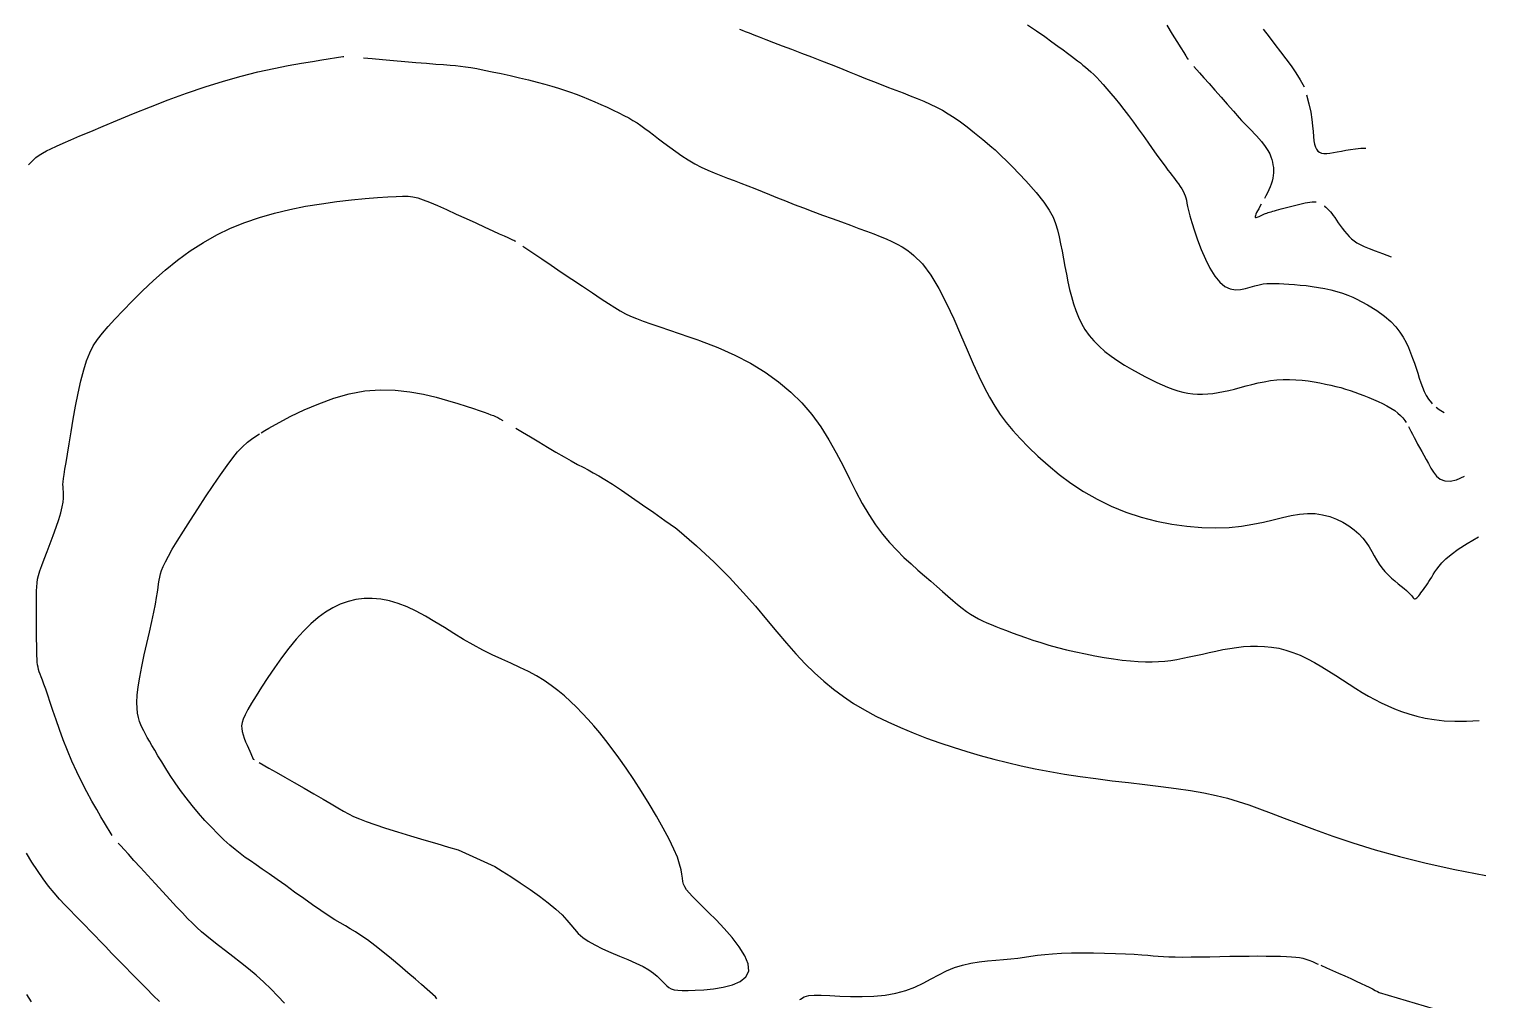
# Model space of a CAD drawing. Header units: millimetres. Extents: x 2235526 to 2245569, y 371981 to 382303.
# Drawn here: x 2243535.9 to 2243868.1, y 379311.2 to 379532.6 of the extents above; entities that cross this region are included whole.
import ezdxf

# ---------------------------------------------------------------- set-up
doc = ezdxf.new("R2010")
doc.units = ezdxf.units.MM
doc.linetypes.add('CONTI', pattern=[0])
for name, color, linetype, transparency in [('179', 10, 'CONTI', 0.7), ('181', 10, 'CONTI', 0.7), ('183', 10, 'CONTI', 0.7), ('185', 10, 'CONTI', 0.7), ('187', 10, 'CONTI', 0.7), ('189', 10, 'CONTI', 0.7), ('191', 10, 'CONTI', 0.7), ('193', 10, 'CONTI', 0.7)]:
    doc.layers.add(name, color=color, linetype=linetype, transparency=transparency)

msp = doc.modelspace()

# ---------------------------------------------------------------- linework, layer by layer
at = {"layer": '179'}
for points in [[(2243817.32, 379532.57), (2243818.68, 379530.78), (2243820.01, 379529.06), (2243821.3, 379527.39), (2243822.53, 379525.77), (2243823.71, 379524.18), (2243824.8, 379522.6), (2243825.81, 379521.03), (2243826.71, 379519.45)], [(2243827.25, 379517.59), (2243827.79, 379515.5), (2243828.18, 379513.63), (2243828.45, 379511.96), (2243828.63, 379510.49), (2243828.75, 379509.2), (2243828.84, 379508.08), (2243828.93, 379507.13), (2243829.06, 379506.33), (2243829.24, 379505.68), (2243829.49, 379505.17), (2243829.81, 379504.77), (2243830.2, 379504.5), (2243830.67, 379504.32), (2243831.21, 379504.23), (2243831.84, 379504.23), (2243832.55, 379504.29), (2243833.35, 379504.42), (2243834.23, 379504.58), (2243835.18, 379504.77), (2243836.2, 379504.96), (2243837.28, 379505.14), (2243838.41, 379505.29), (2243839.58, 379505.39), (2243840.78, 379505.43)]]:
    msp.add_lwpolyline(points, dxfattribs=at)
at = {"layer": '181', "elevation": 181}
for points in [[(2243795.36, 379533.45), (2243796.61, 379531.45), (2243797.67, 379529.74), (2243798.58, 379528.28), (2243799.25, 379527.21), (2243799.72, 379526.46), (2243800.03, 379525.98), (2243800.23, 379525.68)], [(2243801.53, 379524.08), (2243802.85, 379522.59), (2243803.85, 379521.47), (2243805.04, 379520.14), (2243806.36, 379518.65), (2243807.75, 379517.07), (2243809.17, 379515.46), (2243810.56, 379513.86), (2243811.85, 379512.34), (2243812.38, 379511.71)]]:
    msp.add_lwpolyline(points, dxfattribs=at)
at = {"layer": '181'}
for points in [[(2243812.38, 379511.71), (2243814.29, 379509.82), (2243815.79, 379508.24), (2243816.95, 379506.92), (2243817.8, 379505.82), (2243818.41, 379504.9), (2243818.83, 379504.12), (2243819.11, 379503.44), (2243819.3, 379502.81), (2243819.46, 379502.2), (2243819.58, 379501.59), (2243819.67, 379500.99), (2243819.71, 379500.39), (2243819.71, 379499.79), (2243819.66, 379499.17), (2243819.56, 379498.55), (2243819.4, 379497.91), (2243819.19, 379497.25), (2243818.93, 379496.58), (2243818.63, 379495.9), (2243818.3, 379495.23), (2243817.96, 379494.56), (2243817.64, 379493.96)], [(2243816.9, 379492.65), (2243816.61, 379492.13), (2243816.32, 379491.62), (2243816.07, 379491.15), (2243815.86, 379490.74), (2243815.7, 379490.38), (2243815.59, 379490.09), (2243815.54, 379489.86), (2243815.55, 379489.71), (2243815.63, 379489.63), (2243815.77, 379489.62), (2243815.96, 379489.66), (2243816.19, 379489.75), (2243816.46, 379489.87), (2243816.74, 379490), (2243817.03, 379490.15), (2243817.32, 379490.29), (2243817.61, 379490.42), (2243817.9, 379490.53), (2243818.18, 379490.64), (2243818.48, 379490.74), (2243818.8, 379490.84), (2243819.15, 379490.94), (2243819.53, 379491.05), (2243819.95, 379491.17), (2243820.41, 379491.29), (2243820.92, 379491.43), (2243821.46, 379491.57), (2243822.03, 379491.72), (2243822.63, 379491.87), (2243823.24, 379492.03), (2243823.86, 379492.19), (2243824.48, 379492.35), (2243825.1, 379492.51), (2243825.72, 379492.67), (2243826.32, 379492.81), (2243826.9, 379492.94), (2243827.46, 379493.04), (2243827.99, 379493.13), (2243828.48, 379493.18), (2243828.93, 379493.2), (2243829.34, 379493.18), (2243829.4, 379493.17)], [(2243831.3, 379492.27), (2243831.36, 379492.21), (2243831.61, 379492), (2243831.85, 379491.76), (2243832.11, 379491.5), (2243832.38, 379491.2), (2243832.66, 379490.87), (2243832.97, 379490.49), (2243833.29, 379490.06), (2243833.65, 379489.58), (2243834.04, 379489.03), (2243834.46, 379488.43), (2243834.91, 379487.8), (2243835.38, 379487.16), (2243835.88, 379486.52), (2243836.41, 379485.9), (2243836.95, 379485.31), (2243837.51, 379484.77), (2243838.09, 379484.28), (2243838.74, 379483.85), (2243839.5, 379483.42), (2243840.41, 379482.99), (2243841.52, 379482.52), (2243842.88, 379481.99), (2243844.52, 379481.38), (2243846.51, 379480.65)]]:
    msp.add_lwpolyline(points, dxfattribs=at)
at = {"layer": '183', "elevation": 183}
msp.add_lwpolyline([(2243763.64, 379533.59), (2243765.69, 379532.17), (2243767.53, 379530.87), (2243769.15, 379529.71), (2243770.54, 379528.7), (2243771.73, 379527.83), (2243772.74, 379527.09), (2243773.61, 379526.44), (2243774.36, 379525.86), (2243775.04, 379525.34), (2243775.66, 379524.85), (2243776.26, 379524.36), (2243776.85, 379523.87), (2243777.45, 379523.36), (2243778.06, 379522.8), (2243778.7, 379522.2), (2243779.38, 379521.53), (2243780.1, 379520.77), (2243780.89, 379519.92), (2243781.73, 379518.97), (2243782.63, 379517.92), (2243783.57, 379516.79), (2243784.56, 379515.56), (2243785.59, 379514.24), (2243786.66, 379512.84), (2243787.76, 379511.36), (2243788.87, 379509.83), (2243789.96, 379508.29), (2243791.03, 379506.79), (2243792.03, 379505.37), (2243792.96, 379504.05), (2243793.79, 379502.89), (2243794.51, 379501.91), (2243795.12, 379501.09), (2243795.64, 379500.39), (2243796.11, 379499.8), (2243796.52, 379499.27), (2243796.91, 379498.78), (2243797.28, 379498.29), (2243797.67, 379497.78), (2243798.05, 379497.26), (2243798.42, 379496.71), (2243798.77, 379496.17), (2243799.08, 379495.62), (2243799.35, 379495.09), (2243799.57, 379494.57), (2243799.72, 379494.07), (2243799.85, 379493.53), (2243799.97, 379492.91), (2243800.12, 379492.15), (2243800.33, 379491.19), (2243800.64, 379489.98), (2243801.08, 379488.46), (2243801.66, 379486.61), (2243802.38, 379484.52), (2243803.23, 379482.32), (2243804.17, 379480.12), (2243805.2, 379478.06), (2243806.3, 379476.25), (2243807.45, 379474.83), (2243808.62, 379473.87), (2243809.81, 379473.34), (2243811, 379473.14), (2243812.17, 379473.2), (2243813.32, 379473.42), (2243814.41, 379473.73), (2243815.44, 379474.04), (2243816.41, 379474.28), (2243817.32, 379474.45), (2243818.21, 379474.55), (2243819.1, 379474.6), (2243820.02, 379474.6), (2243821, 379474.57), (2243822.06, 379474.51), (2243823.21, 379474.44), (2243824.46, 379474.34), (2243825.78, 379474.22), (2243827.15, 379474.08), (2243828.55, 379473.89), (2243829.97, 379473.67), (2243831.38, 379473.41), (2243832.77, 379473.1), (2243834.12, 379472.75), (2243835.42, 379472.35), (2243836.66, 379471.91), (2243837.81, 379471.43), (2243838.52, 379471.09)], dxfattribs=at)
at = {"layer": '183'}
for points in [[(2243838.52, 379471.09), (2243841.12, 379469.7), (2243843.28, 379468.37), (2243845.04, 379467.09), (2243846.47, 379465.86), (2243847.62, 379464.66), (2243848.54, 379463.48), (2243849.29, 379462.3), (2243849.92, 379461.13), (2243850.47, 379459.95), (2243850.97, 379458.76), (2243851.42, 379457.57), (2243851.84, 379456.4), (2243852.22, 379455.24), (2243852.59, 379454.11), (2243852.94, 379453), (2243853.3, 379451.94), (2243853.66, 379450.92), (2243854.06, 379449.95), (2243854.52, 379449.03), (2243855.06, 379448.16), (2243855.71, 379447.33), (2243855.9, 379447.14)], [(2243856.78, 379446.33), (2243857.45, 379445.82), (2243858.59, 379445.13)]]:
    msp.add_lwpolyline(points, dxfattribs=at)
at = {"layer": '185', "elevation": 185}
for points in [[(2243697.94, 379532.6), (2243698.53, 379532.35), (2243699.26, 379532.06), (2243700.13, 379531.72), (2243701.19, 379531.31), (2243702.45, 379530.82), (2243703.96, 379530.24), (2243705.72, 379529.56), (2243707.69, 379528.8), (2243709.82, 379527.99), (2243712.06, 379527.12), (2243714.34, 379526.24), (2243716.62, 379525.35), (2243718.83, 379524.48), (2243720.94, 379523.64), (2243722.94, 379522.84), (2243724.86, 379522.07), (2243726.7, 379521.33), (2243728.48, 379520.62), (2243730.21, 379519.93), (2243731.91, 379519.27), (2243733.58, 379518.63), (2243735.23, 379518.01), (2243736.85, 379517.39), (2243738.42, 379516.76), (2243739.95, 379516.13), (2243741.43, 379515.48), (2243742.85, 379514.8), (2243744.21, 379514.07), (2243745.55, 379513.29), (2243746.91, 379512.41), (2243748.33, 379511.41), (2243749.85, 379510.27), (2243751.53, 379508.95), (2243753.39, 379507.42), (2243755.47, 379505.68), (2243756.2, 379505.06)], [(2243536.52, 379310.77), (2243535.46, 379312.43)]]:
    msp.add_lwpolyline(points, dxfattribs=at)
at = {"layer": '185'}
for points in [[(2243756.2, 379505.06), (2243760.15, 379501.16), (2243763.25, 379497.95), (2243765.61, 379495.31), (2243767.34, 379493.13), (2243768.57, 379491.3), (2243769.42, 379489.71), (2243769.99, 379488.24), (2243770.42, 379486.78), (2243770.79, 379485.24), (2243771.15, 379483.62), (2243771.48, 379481.93), (2243771.81, 379480.2), (2243772.14, 379478.45), (2243772.48, 379476.69), (2243772.83, 379474.94), (2243773.21, 379473.23), (2243773.62, 379471.57), (2243774.08, 379469.96), (2243774.6, 379468.4), (2243775.2, 379466.91), (2243775.89, 379465.46), (2243776.7, 379464.07), (2243777.63, 379462.74), (2243778.7, 379461.46), (2243779.92, 379460.25), (2243781.26, 379459.08), (2243782.71, 379457.98), (2243784.22, 379456.94), (2243785.76, 379455.96), (2243787.32, 379455.04), (2243788.85, 379454.18), (2243790.33, 379453.39), (2243791.73, 379452.67), (2243793.07, 379452.01), (2243794.34, 379451.42), (2243795.56, 379450.9), (2243796.74, 379450.46), (2243797.89, 379450.08), (2243799.02, 379449.78), (2243800.15, 379449.56), (2243801.27, 379449.41), (2243802.4, 379449.33), (2243803.54, 379449.33), (2243804.69, 379449.38), (2243805.86, 379449.5), (2243807.05, 379449.68), (2243808.27, 379449.9), (2243809.52, 379450.18), (2243810.79, 379450.5), (2243812.1, 379450.84), (2243813.43, 379451.2), (2243814.79, 379451.55), (2243816.17, 379451.88), (2243817.58, 379452.17), (2243819, 379452.41), (2243820.43, 379452.58), (2243821.88, 379452.66), (2243823.33, 379452.67), (2243824.77, 379452.62), (2243826.2, 379452.5), (2243827.6, 379452.33), (2243828.97, 379452.13), (2243830.29, 379451.9), (2243831.56, 379451.64), (2243832.76, 379451.38), (2243833.92, 379451.1), (2243835.03, 379450.81), (2243836.11, 379450.49), (2243837.17, 379450.16), (2243838.22, 379449.81), (2243839.27, 379449.43), (2243840.33, 379449.03), (2243841.41, 379448.6), (2243842.49, 379448.14), (2243843.55, 379447.66), (2243844.58, 379447.16), (2243845.57, 379446.64), (2243846.49, 379446.11), (2243847.33, 379445.57), (2243848.06, 379445.02), (2243848.69, 379444.46), (2243849.21, 379443.9), (2243849.66, 379443.32), (2243849.96, 379442.87)], [(2243850.47, 379441.98), (2243850.71, 379441.5), (2243851.03, 379440.85), (2243851.37, 379440.17), (2243851.74, 379439.46), (2243852.14, 379438.72), (2243852.57, 379437.94), (2243853.02, 379437.13), (2243853.5, 379436.28), (2243854, 379435.39), (2243854.52, 379434.46), (2243855.05, 379433.48), (2243855.6, 379432.48), (2243856.2, 379431.5), (2243856.9, 379430.64), (2243857.73, 379429.96), (2243858.74, 379429.54), (2243859.97, 379429.45), (2243861.46, 379429.78), (2243863.25, 379430.6)]]:
    msp.add_lwpolyline(points, dxfattribs=at)
at = {"layer": '187', "elevation": 187}
for points in [[(2243535.8, 379501.63), (2243536.68, 379502.55), (2243537.46, 379503.27), (2243538.21, 379503.83), (2243539, 379504.32), (2243539.88, 379504.79), (2243540.93, 379505.3), (2243542.18, 379505.89), (2243543.68, 379506.56), (2243545.45, 379507.33), (2243547.54, 379508.23), (2243550, 379509.26), (2243552.84, 379510.46), (2243556.1, 379511.82), (2243559.71, 379513.3), (2243563.6, 379514.85), (2243567.67, 379516.42), (2243571.86, 379517.95), (2243576.07, 379519.4), (2243580.24, 379520.71), (2243584.27, 379521.84), (2243588.12, 379522.8), (2243591.73, 379523.6), (2243595.05, 379524.26), (2243598.02, 379524.79), (2243600.59, 379525.22), (2243602.71, 379525.55), (2243607.45, 379526.35), (2243607.73, 379526.33)], [(2243612.17, 379526.03), (2243614.17, 379525.85), (2243616.49, 379525.65), (2243619, 379525.43), (2243621.6, 379525.2), (2243624.16, 379524.99), (2243626.56, 379524.78), (2243628.67, 379524.61), (2243630.47, 379524.47), (2243631.94, 379524.36), (2243633.2, 379524.25), (2243634.33, 379524.14), (2243635.45, 379524), (2243636.65, 379523.82), (2243638.04, 379523.57), (2243639.68, 379523.25), (2243641.55, 379522.87), (2243643.56, 379522.44), (2243645.66, 379521.97), (2243647.77, 379521.48), (2243649.83, 379520.99), (2243651.76, 379520.51), (2243653.53, 379520.04), (2243655.14, 379519.59), (2243656.63, 379519.14), (2243658.03, 379518.69), (2243659.38, 379518.22), (2243660.72, 379517.73), (2243662.08, 379517.2), (2243663.48, 379516.63), (2243664.92, 379516.03), (2243666.35, 379515.4), (2243667.76, 379514.77), (2243669.12, 379514.13), (2243670.41, 379513.5), (2243671.59, 379512.89), (2243672.67, 379512.31), (2243673.64, 379511.75), (2243674.57, 379511.17), (2243675.46, 379510.58), (2243676.37, 379509.94), (2243677.32, 379509.24), (2243678.35, 379508.46), (2243679.48, 379507.59), (2243680.71, 379506.65), (2243682.01, 379505.67), (2243683.38, 379504.68), (2243684.8, 379503.69), (2243686.25, 379502.76), (2243687.72, 379501.89), (2243689.2, 379501.11), (2243690.68, 379500.41), (2243692.16, 379499.77), (2243693.66, 379499.17), (2243695.17, 379498.6), (2243696.7, 379498.03), (2243698.24, 379497.45), (2243699.81, 379496.84), (2243701.42, 379496.21), (2243703.07, 379495.54), (2243704.78, 379494.85), (2243706.57, 379494.13), (2243708.45, 379493.38), (2243710.42, 379492.6), (2243712.5, 379491.8), (2243714.66, 379490.99), (2243716.85, 379490.18), (2243719.03, 379489.37), (2243721.17, 379488.59), (2243723.22, 379487.84), (2243725.15, 379487.14), (2243726.92, 379486.49), (2243728.54, 379485.88), (2243730.03, 379485.3), (2243731.4, 379484.73), (2243732.67, 379484.15), (2243733.86, 379483.55), (2243734.99, 379482.91), (2243736.06, 379482.22), (2243737.08, 379481.48), (2243737.72, 379480.97)], [(2243565.7, 379310.78), (2243564.26, 379312.2), (2243562.69, 379313.77), (2243561.06, 379315.42), (2243559.39, 379317.1), (2243557.76, 379318.77), (2243556.2, 379320.37), (2243554.76, 379321.86), (2243553.43, 379323.25), (2243552.18, 379324.55), (2243550.99, 379325.78), (2243549.84, 379326.97), (2243548.72, 379328.13), (2243547.59, 379329.28), (2243546.44, 379330.43), (2243545.27, 379331.62), (2243544.08, 379332.85), (2243542.87, 379334.17), (2243541.64, 379335.59), (2243540.39, 379337.13), (2243539.13, 379338.82), (2243537.86, 379340.66), (2243536.59, 379342.61), (2243535.36, 379344.61)]]:
    msp.add_lwpolyline(points, dxfattribs=at)
at = {"layer": '187'}
msp.add_lwpolyline([(2243737.72, 379480.97), (2243739.65, 379479.01), (2243741.54, 379476.43), (2243743.36, 379473.4), (2243745.11, 379470.03), (2243746.78, 379466.49), (2243748.36, 379462.92), (2243749.85, 379459.45), (2243751.24, 379456.24), (2243752.52, 379453.4), (2243753.74, 379450.89), (2243754.93, 379448.64), (2243756.13, 379446.61), (2243757.39, 379444.71), (2243758.75, 379442.88), (2243760.25, 379441.07), (2243761.93, 379439.2), (2243763.84, 379437.23), (2243765.96, 379435.18), (2243768.29, 379433.1), (2243770.81, 379431.04), (2243773.52, 379429.03), (2243776.41, 379427.11), (2243779.47, 379425.35), (2243782.68, 379423.77), (2243786.03, 379422.41), (2243789.49, 379421.28), (2243792.99, 379420.37), (2243796.5, 379419.67), (2243799.96, 379419.19), (2243803.32, 379418.91), (2243806.55, 379418.82), (2243809.58, 379418.93), (2243812.39, 379419.21), (2243814.99, 379419.64), (2243817.39, 379420.14), (2243819.63, 379420.68), (2243821.73, 379421.2), (2243823.71, 379421.65), (2243825.6, 379421.98), (2243827.42, 379422.13), (2243829.19, 379422.08), (2243830.9, 379421.82), (2243832.54, 379421.39), (2243834.09, 379420.81), (2243835.54, 379420.1), (2243836.87, 379419.29), (2243838.07, 379418.4), (2243839.13, 379417.45), (2243840.04, 379416.48), (2243840.81, 379415.48), (2243841.49, 379414.47), (2243842.09, 379413.47), (2243842.66, 379412.48), (2243843.21, 379411.51), (2243843.78, 379410.58), (2243844.39, 379409.7), (2243845.08, 379408.87), (2243845.82, 379408.1), (2243846.58, 379407.38), (2243847.36, 379406.72), (2243848.11, 379406.1), (2243848.83, 379405.54), (2243849.48, 379405.01), (2243850.04, 379404.54), (2243850.49, 379404.1), (2243850.85, 379403.71), (2243851.14, 379403.38), (2243851.36, 379403.1), (2243851.54, 379402.88), (2243851.69, 379402.73), (2243851.84, 379402.65), (2243851.99, 379402.64), (2243852.16, 379402.72), (2243852.36, 379402.87), (2243852.58, 379403.08), (2243852.82, 379403.34), (2243853.07, 379403.66), (2243853.33, 379404.01), (2243853.61, 379404.39), (2243853.89, 379404.79), (2243854.18, 379405.21), (2243854.48, 379405.65), (2243854.78, 379406.1), (2243855.1, 379406.57), (2243855.43, 379407.08), (2243855.77, 379407.61), (2243856.14, 379408.17), (2243856.52, 379408.77), (2243856.93, 379409.4), (2243857.44, 379410.1), (2243858.1, 379410.88), (2243859.01, 379411.77), (2243860.22, 379412.78), (2243861.81, 379413.94), (2243863.85, 379415.27), (2243866.41, 379416.79)], dxfattribs=at)
at = {"layer": '189', "elevation": 189}
for points in [[(2243554.9, 379348.7), (2243553.11, 379351.59), (2243552.3, 379352.97), (2243551.35, 379354.63), (2243550.28, 379356.53), (2243549.14, 379358.62), (2243547.98, 379360.86), (2243546.82, 379363.22), (2243545.71, 379365.63), (2243544.68, 379368.07), (2243543.73, 379370.49), (2243542.87, 379372.84), (2243542.08, 379375.08), (2243541.38, 379377.16), (2243540.76, 379379.04), (2243540.21, 379380.69), (2243539.73, 379382.06), (2243539.33, 379383.18), (2243538.98, 379384.1), (2243538.7, 379384.85), (2243538.46, 379385.48), (2243538.26, 379386.03), (2243538.11, 379386.54), (2243537.98, 379387.04), (2243537.89, 379387.58), (2243537.81, 379388.19), (2243537.76, 379388.9), (2243537.72, 379389.76), (2243537.69, 379390.78), (2243537.67, 379392.02), (2243537.66, 379393.48), (2243537.64, 379395.11), (2243537.64, 379396.84), (2243537.63, 379398.59), (2243537.63, 379400.3), (2243537.63, 379401.89), (2243537.63, 379403.29), (2243537.64, 379404.44), (2243537.67, 379405.42), (2243537.75, 379406.28), (2243537.88, 379407.12), (2243538.09, 379408), (2243538.41, 379409.02), (2243538.83, 379410.24), (2243539.39, 379411.73), (2243540.04, 379413.42), (2243540.73, 379415.25), (2243541.44, 379417.13), (2243542.11, 379418.98), (2243542.71, 379420.73), (2243543.18, 379422.29), (2243543.51, 379423.62), (2243543.7, 379424.72), (2243543.79, 379425.64), (2243543.8, 379426.41), (2243543.76, 379427.06), (2243543.71, 379427.64), (2243543.67, 379428.18), (2243543.66, 379428.72), (2243543.7, 379429.32), (2243543.78, 379430.06), (2243543.92, 379430.99), (2243544.11, 379432.19), (2243544.37, 379433.71), (2243544.69, 379435.64), (2243545.07, 379438), (2243545.51, 379440.7), (2243546.01, 379443.6), (2243546.55, 379446.6), (2243547.13, 379449.55), (2243547.75, 379452.34), (2243548.39, 379454.84), (2243549.05, 379456.95), (2243549.77, 379458.74), (2243550.58, 379460.32), (2243551.52, 379461.78), (2243552.64, 379463.22), (2243553.96, 379464.74), (2243555.52, 379466.44), (2243557.36, 379468.4), (2243559.46, 379470.57), (2243561.77, 379472.88), (2243564.28, 379475.25), (2243566.96, 379477.61), (2243569.77, 379479.9), (2243572.68, 379482.03), (2243575.68, 379483.95), (2243578.75, 379485.66), (2243581.9, 379487.17), (2243585.13, 379488.49), (2243588.46, 379489.64), (2243591.87, 379490.63), (2243595.38, 379491.47), (2243598.98, 379492.17), (2243602.58, 379492.76), (2243606.11, 379493.23), (2243609.48, 379493.61), (2243612.59, 379493.91), (2243615.37, 379494.14), (2243617.73, 379494.31), (2243619.61, 379494.44), (2243621.11, 379494.5), (2243622.35, 379494.47), (2243623.45, 379494.34), (2243624.55, 379494.08), (2243625.77, 379493.67), (2243627.24, 379493.09), (2243629.04, 379492.32), (2243631.1, 379491.41), (2243633.32, 379490.41), (2243635.6, 379489.38), (2243637.82, 379488.36), (2243639.88, 379487.41), (2243641.68, 379486.59), (2243643.13, 379485.92), (2243644.25, 379485.41), (2243645.09, 379485.03), (2243645.71, 379484.75), (2243646.15, 379484.55), (2243646.46, 379484.41), (2243646.68, 379484.3), (2243646.86, 379484.18)], [(2243648.55, 379483.05), (2243651.05, 379481.38), (2243652.85, 379480.17), (2243654.97, 379478.74), (2243657.3, 379477.17), (2243659.73, 379475.54), (2243662.13, 379473.93), (2243664.39, 379472.42), (2243666.4, 379471.08), (2243668.09, 379469.97), (2243669.5, 379469.06), (2243670.74, 379468.32), (2243671.91, 379467.68), (2243673.1, 379467.11), (2243674.41, 379466.56), (2243675.93, 379465.99), (2243677.74, 379465.35), (2243679.77, 379464.65), (2243681.95, 379463.92), (2243684.17, 379463.18), (2243686.36, 379462.43), (2243688.42, 379461.71), (2243688.82, 379461.56)], [(2243594.16, 379310.47), (2243592.66, 379312.07), (2243591.1, 379313.67), (2243589.45, 379315.25), (2243587.72, 379316.8), (2243585.95, 379318.29), (2243584.16, 379319.72), (2243582.41, 379321.09), (2243580.73, 379322.38), (2243579.15, 379323.59), (2243577.71, 379324.71), (2243576.44, 379325.73), (2243575.29, 379326.71), (2243574.22, 379327.68), (2243573.17, 379328.69), (2243572.07, 379329.78), (2243570.89, 379331.02), (2243569.56, 379332.43), (2243568.04, 379334.06), (2243566.4, 379335.84), (2243564.69, 379337.7), (2243562.98, 379339.55), (2243561.35, 379341.34), (2243559.86, 379342.97), (2243558.58, 379344.38), (2243557.6, 379345.46), (2243556.84, 379346.3), (2243556.27, 379346.94)]]:
    msp.add_lwpolyline(points, dxfattribs=at)
at = {"layer": '189'}
msp.add_lwpolyline([(2243688.82, 379461.56), (2243692.99, 379459.98), (2243696.87, 379458.25), (2243700.46, 379456.37), (2243703.77, 379454.34), (2243706.82, 379452.15), (2243709.6, 379449.81), (2243712.12, 379447.31), (2243714.4, 379444.66), (2243716.45, 379441.85), (2243718.3, 379438.93), (2243719.99, 379435.95), (2243721.55, 379432.96), (2243723.04, 379430.01), (2243724.48, 379427.14), (2243725.92, 379424.4), (2243727.39, 379421.85), (2243728.93, 379419.53), (2243730.52, 379417.41), (2243732.15, 379415.49), (2243733.79, 379413.73), (2243735.44, 379412.11), (2243737.05, 379410.62), (2243738.63, 379409.22), (2243740.14, 379407.91), (2243741.57, 379406.65), (2243742.92, 379405.45), (2243744.21, 379404.31), (2243745.42, 379403.25), (2243746.57, 379402.26), (2243747.66, 379401.35), (2243748.69, 379400.53), (2243749.68, 379399.79), (2243750.62, 379399.15), (2243751.53, 379398.59), (2243752.44, 379398.09), (2243753.35, 379397.64), (2243754.3, 379397.21), (2243755.3, 379396.8), (2243756.37, 379396.37), (2243757.52, 379395.92), (2243758.78, 379395.44), (2243760.14, 379394.92), (2243761.61, 379394.38), (2243763.18, 379393.82), (2243764.85, 379393.25), (2243766.63, 379392.68), (2243768.5, 379392.11), (2243770.46, 379391.56), (2243772.52, 379391.04), (2243774.65, 379390.54), (2243776.81, 379390.08), (2243778.98, 379389.65), (2243781.12, 379389.28), (2243783.21, 379388.96), (2243785.21, 379388.69), (2243787.1, 379388.49), (2243788.85, 379388.36), (2243790.49, 379388.29), (2243792.03, 379388.29), (2243793.49, 379388.34), (2243794.9, 379388.46), (2243796.28, 379388.62), (2243797.66, 379388.83), (2243799.06, 379389.09), (2243800.5, 379389.39), (2243801.97, 379389.71), (2243803.48, 379390.06), (2243805.01, 379390.4), (2243806.56, 379390.74), (2243808.13, 379391.06), (2243809.72, 379391.34), (2243811.3, 379391.57), (2243812.89, 379391.75), (2243814.49, 379391.85), (2243816.08, 379391.87), (2243817.68, 379391.81), (2243819.28, 379391.64), (2243820.9, 379391.36), (2243822.52, 379390.96), (2243824.14, 379390.43), (2243825.78, 379389.77), (2243827.43, 379388.98), (2243829.07, 379388.11), (2243830.69, 379387.16), (2243832.31, 379386.17), (2243833.9, 379385.15), (2243835.46, 379384.14), (2243836.98, 379383.15), (2243838.46, 379382.21), (2243839.91, 379381.32), (2243841.35, 379380.48), (2243842.79, 379379.68), (2243844.25, 379378.93), (2243845.75, 379378.23), (2243847.29, 379377.57), (2243848.9, 379376.96), (2243850.59, 379376.39), (2243852.39, 379375.89), (2243854.31, 379375.45), (2243856.37, 379375.11), (2243858.61, 379374.86), (2243861.04, 379374.73), (2243863.68, 379374.74), (2243866.57, 379374.88)], dxfattribs=at)
at = {"layer": '191', "elevation": 191}
for points in [[(2243588.85, 379440.52), (2243589.68, 379441.01), (2243590.6, 379441.54), (2243592.94, 379442.85), (2243595.66, 379444.28), (2243598.7, 379445.74), (2243601.97, 379447.14), (2243605.4, 379448.39), (2243608.94, 379449.39), (2243612.5, 379450.06), (2243616.02, 379450.32), (2243619.45, 379450.24), (2243622.75, 379449.88), (2243625.86, 379449.32), (2243628.75, 379448.63), (2243631.37, 379447.89), (2243633.67, 379447.18), (2243635.63, 379446.56), (2243637.25, 379446.03), (2243638.59, 379445.59), (2243639.68, 379445.21), (2243640.55, 379444.9), (2243641.25, 379444.64), (2243641.81, 379444.43), (2243642.32, 379444.22), (2243642.79, 379444), (2243643.31, 379443.72), (2243643.99, 379443.34)], [(2243646.91, 379441.58), (2243648.47, 379440.64), (2243650.24, 379439.57), (2243652.16, 379438.42), (2243654.13, 379437.24), (2243656.08, 379436.09), (2243657.92, 379435.03), (2243659.57, 379434.1), (2243661.02, 379433.3), (2243662.28, 379432.64), (2243663.44, 379432.03), (2243664.59, 379431.42), (2243665.83, 379430.71), (2243667.25, 379429.86), (2243668.95, 379428.77), (2243671, 379427.41), (2243673.33, 379425.82), (2243675.83, 379424.1), (2243678.4, 379422.3), (2243680.93, 379420.51), (2243683.33, 379418.81), (2243683.66, 379418.58)], [(2243628.89, 379311.39), (2243628.61, 379311.89), (2243625.44, 379314.71), (2243624.02, 379315.93), (2243622.34, 379317.36), (2243620.48, 379318.92), (2243618.55, 379320.53), (2243616.61, 379322.11), (2243614.75, 379323.57), (2243613.07, 379324.85), (2243611.61, 379325.88), (2243610.34, 379326.7), (2243609.18, 379327.4), (2243608.06, 379328.05), (2243606.9, 379328.72), (2243605.62, 379329.48), (2243604.16, 379330.4), (2243602.46, 379331.54), (2243600.57, 379332.86), (2243598.56, 379334.29), (2243596.49, 379335.78), (2243594.45, 379337.25), (2243592.49, 379338.66), (2243590.7, 379339.93), (2243589.11, 379341.03), (2243587.7, 379341.99), (2243586.42, 379342.86), (2243585.23, 379343.69), (2243584.07, 379344.54), (2243582.91, 379345.46), (2243581.68, 379346.5), (2243580.36, 379347.7), (2243578.96, 379349.06), (2243577.51, 379350.54), (2243576.04, 379352.12), (2243574.57, 379353.78), (2243573.13, 379355.49), (2243571.75, 379357.23), (2243570.46, 379358.97), (2243569.25, 379360.69), (2243568.13, 379362.36), (2243567.1, 379363.96), (2243566.17, 379365.47), (2243565.33, 379366.87), (2243564.59, 379368.12), (2243563.94, 379369.21), (2243563.38, 379370.17), (2243562.89, 379371.02), (2243562.46, 379371.79), (2243562.08, 379372.52), (2243561.74, 379373.22), (2243561.43, 379373.95), (2243561.14, 379374.71), (2243560.88, 379375.56), (2243560.68, 379376.54), (2243560.55, 379377.68), (2243560.51, 379379.04), (2243560.59, 379380.65), (2243560.8, 379382.56), (2243561.16, 379384.78), (2243561.64, 379387.24), (2243562.18, 379389.84), (2243562.77, 379392.48), (2243563.36, 379395.05), (2243563.91, 379397.47), (2243564.37, 379399.62), (2243564.74, 379401.43), (2243565, 379402.94), (2243565.2, 379404.18), (2243565.34, 379405.22), (2243565.47, 379406.1), (2243565.58, 379406.89), (2243565.72, 379407.62), (2243565.9, 379408.35), (2243566.16, 379409.14), (2243566.52, 379410.04), (2243567.03, 379411.1), (2243567.71, 379412.38), (2243568.6, 379413.94), (2243569.73, 379415.82), (2243571.12, 379418.05), (2243572.71, 379420.56), (2243574.42, 379423.21), (2243576.19, 379425.91), (2243577.95, 379428.53), (2243579.61, 379430.96), (2243581.1, 379433.08), (2243582.37, 379434.8), (2243583.49, 379436.19), (2243584.58, 379437.35), (2243585.71, 379438.37), (2243586.98, 379439.32), (2243588.5, 379440.3)]]:
    msp.add_lwpolyline(points, dxfattribs=at)
at = {"layer": '191'}
msp.add_lwpolyline([(2243683.66, 379418.58), (2243688.16, 379414.72), (2243692.14, 379411.02), (2243695.65, 379407.49), (2243698.76, 379404.13), (2243701.55, 379400.95), (2243704.08, 379397.95), (2243706.42, 379395.14), (2243708.64, 379392.52), (2243710.79, 379390.1), (2243712.91, 379387.86), (2243715.03, 379385.78), (2243717.17, 379383.85), (2243719.36, 379382.06), (2243721.61, 379380.38), (2243723.96, 379378.81), (2243726.43, 379377.32), (2243729.05, 379375.9), (2243731.78, 379374.56), (2243734.63, 379373.27), (2243737.56, 379372.06), (2243740.56, 379370.91), (2243743.61, 379369.82), (2243746.68, 379368.8), (2243749.76, 379367.84), (2243752.84, 379366.93), (2243755.92, 379366.09), (2243759.03, 379365.3), (2243762.18, 379364.57), (2243765.39, 379363.89), (2243768.68, 379363.26), (2243772.07, 379362.67), (2243775.58, 379362.14), (2243779.22, 379361.64), (2243782.93, 379361.18), (2243786.67, 379360.74), (2243790.38, 379360.3), (2243794.01, 379359.86), (2243797.5, 379359.4), (2243800.8, 379358.92), (2243803.85, 379358.39), (2243806.62, 379357.81), (2243809.18, 379357.16), (2243811.63, 379356.45), (2243814.05, 379355.64), (2243816.54, 379354.75), (2243819.19, 379353.74), (2243822.1, 379352.63), (2243825.37, 379351.38), (2243829.06, 379350.01), (2243833.2, 379348.54), (2243837.81, 379347), (2243842.89, 379345.43), (2243848.45, 379343.87), (2243854.5, 379342.35), (2243861.06, 379340.9), (2243868.13, 379339.56)], dxfattribs=at)
at = {"layer": '193', "elevation": 193}
for points in [[(2243681.36, 379314.36), (2243681.83, 379314), (2243682.36, 379313.71), (2243683.02, 379313.5), (2243683.84, 379313.37), (2243684.88, 379313.3), (2243686.2, 379313.3), (2243687.84, 379313.37), (2243689.82, 379313.5), (2243692.01, 379313.73), (2243694.23, 379314.1), (2243696.32, 379314.64), (2243698.1, 379315.41), (2243699.4, 379316.43), (2243700.05, 379317.75), (2243699.94, 379319.38), (2243699.16, 379321.26), (2243697.88, 379323.3), (2243696.25, 379325.39), (2243694.44, 379327.46), (2243692.59, 379329.41), (2243690.86, 379331.14), (2243689.39, 379332.59), (2243688.18, 379333.78), (2243687.2, 379334.76), (2243686.43, 379335.58), (2243685.86, 379336.29), (2243685.44, 379336.94), (2243685.17, 379337.56), (2243685.01, 379338.22), (2243684.91, 379338.96), (2243684.79, 379339.83), (2243684.61, 379340.88), (2243684.28, 379342.15), (2243683.77, 379343.71), (2243682.99, 379345.59), (2243681.9, 379347.83), (2243680.56, 379350.35), (2243679.01, 379353.07), (2243677.33, 379355.89), (2243675.57, 379358.71), (2243673.8, 379361.46), (2243672.08, 379364.04), (2243670.45, 379366.37), (2243668.93, 379368.46), (2243667.48, 379370.36), (2243666.08, 379372.09), (2243664.73, 379373.67), (2243663.41, 379375.16), (2243662.08, 379376.57), (2243660.75, 379377.93), (2243659.39, 379379.25), (2243657.99, 379380.52), (2243656.53, 379381.73), (2243654.99, 379382.9), (2243653.36, 379384.01), (2243651.63, 379385.06), (2243649.78, 379386.05), (2243647.83, 379387), (2243645.8, 379387.95), (2243643.7, 379388.91), (2243641.55, 379389.9), (2243639.37, 379390.97), (2243637.17, 379392.13), (2243634.98, 379393.39), (2243632.8, 379394.72), (2243630.63, 379396.08), (2243628.48, 379397.41), (2243626.34, 379398.68), (2243624.24, 379399.83), (2243622.16, 379400.81), (2243620.11, 379401.6), (2243618.1, 379402.18), (2243616.13, 379402.56), (2243614.2, 379402.73), (2243612.31, 379402.7), (2243610.46, 379402.47), (2243608.66, 379402.05), (2243606.91, 379401.43), (2243605.2, 379400.61), (2243603.52, 379399.59), (2243601.86, 379398.37), (2243600.2, 379396.94), (2243598.54, 379395.3), (2243596.87, 379393.44), (2243595.18, 379391.39), (2243593.51, 379389.19), (2243591.89, 379386.94), (2243590.35, 379384.69), (2243588.94, 379382.54), (2243587.69, 379380.56), (2243586.64, 379378.82), (2243585.81, 379377.38), (2243585.2, 379376.2), (2243584.77, 379375.23), (2243584.52, 379374.42), (2243584.41, 379373.71), (2243584.43, 379373.04), (2243584.55, 379372.36), (2243584.75, 379371.63), (2243585.01, 379370.85), (2243585.31, 379370.07), (2243585.63, 379369.3), (2243585.95, 379368.58), (2243586.24, 379367.93), (2243586.49, 379367.38), (2243587.04, 379366.1), (2243587.25, 379365.98)], [(2243588.37, 379365.33), (2243590.59, 379364.04), (2243592.26, 379363.09), (2243594.24, 379361.97), (2243596.41, 379360.73), (2243598.66, 379359.44), (2243600.89, 379358.16), (2243602.97, 379356.96), (2243604.81, 379355.88), (2243606.33, 379354.98), (2243607.61, 379354.24), (2243608.77, 379353.59), (2243609.95, 379353.01), (2243611.26, 379352.44), (2243612.83, 379351.84), (2243614.79, 379351.16), (2243617.2, 379350.38), (2243619.97, 379349.52), (2243622.94, 379348.61), (2243625.96, 379347.71), (2243628.88, 379346.84), (2243631.54, 379346.05), (2243633.81, 379345.38), (2243642.14, 379341.63), (2243643.82, 379340.56), (2243645.79, 379339.29), (2243647.94, 379337.87), (2243650.16, 379336.36), (2243652.33, 379334.82), (2243654.34, 379333.3), (2243656.07, 379331.87), (2243657.46, 379330.56), (2243658.56, 379329.37), (2243659.48, 379328.28), (2243660.32, 379327.28), (2243661.18, 379326.34), (2243662.17, 379325.44), (2243663.39, 379324.57), (2243664.91, 379323.71), (2243666.67, 379322.86), (2243668.59, 379322.02), (2243670.56, 379321.19), (2243672.5, 379320.37), (2243674.32, 379319.57), (2243675.93, 379318.79), (2243677.25, 379318.03), (2243678.32, 379317.29), (2243679.17, 379316.59), (2243679.86, 379315.94), (2243680.42, 379315.34), (2243680.9, 379314.82), (2243681.36, 379314.36)], [(2243711.71, 379311.24), (2243711.82, 379311.36), (2243712.69, 379311.91), (2243713.72, 379312.19), (2243714.98, 379312.29), (2243716.56, 379312.26), (2243718.52, 379312.17), (2243720.78, 379312.06), (2243723.27, 379311.98), (2243725.89, 379311.96), (2243728.55, 379312.05), (2243731.15, 379312.28), (2243733.61, 379312.7), (2243735.86, 379313.32), (2243737.92, 379314.12), (2243739.84, 379315.02), (2243741.66, 379315.98), (2243743.42, 379316.92), (2243745.17, 379317.8), (2243746.95, 379318.56), (2243748.79, 379319.14), (2243750.69, 379319.57), (2243752.6, 379319.88), (2243754.5, 379320.1), (2243756.36, 379320.27), (2243758.14, 379320.4), (2243759.83, 379320.55), (2243761.4, 379320.73), (2243762.9, 379320.93), (2243764.38, 379321.14), (2243765.91, 379321.35), (2243767.55, 379321.55), (2243769.34, 379321.71), (2243771.36, 379321.84), (2243773.63, 379321.91), (2243776.08, 379321.94), (2243778.64, 379321.92), (2243781.19, 379321.87), (2243783.66, 379321.79), (2243785.95, 379321.7), (2243787.96, 379321.59), (2243789.64, 379321.48), (2243791.06, 379321.36), (2243792.29, 379321.25), (2243793.43, 379321.15), (2243794.59, 379321.07), (2243795.84, 379321.01), (2243797.28, 379320.97), (2243798.98, 379320.96), (2243800.9, 379320.97), (2243803, 379321), (2243805.21, 379321.04), (2243807.49, 379321.08), (2243809.77, 379321.13), (2243812, 379321.16), (2243814.13, 379321.19), (2243816.14, 379321.2), (2243818.01, 379321.19), (2243819.73, 379321.18), (2243821.29, 379321.14), (2243822.67, 379321.09), (2243823.84, 379321.02), (2243824.82, 379320.94), (2243825.65, 379320.83), (2243826.38, 379320.68), (2243827.07, 379320.48), (2243827.78, 379320.23), (2243828.57, 379319.91), (2243829.5, 379319.51), (2243829.69, 379319.43), (2243829.89, 379319.34)], [(2243830.51, 379319.07), (2243831.76, 379318.52), (2243833.12, 379317.92), (2243834.53, 379317.3), (2243835.94, 379316.67), (2243837.31, 379316.05), (2243838.58, 379315.47), (2243839.7, 379314.94), (2243840.69, 379314.47), (2243841.55, 379314.05), (2243842.29, 379313.68), (2243842.91, 379313.36), (2243843.42, 379313.08), (2243843.83, 379312.85), (2243862.25, 379307.38)]]:
    msp.add_lwpolyline(points, dxfattribs=at)

doc.saveas('drawing.dxf')
